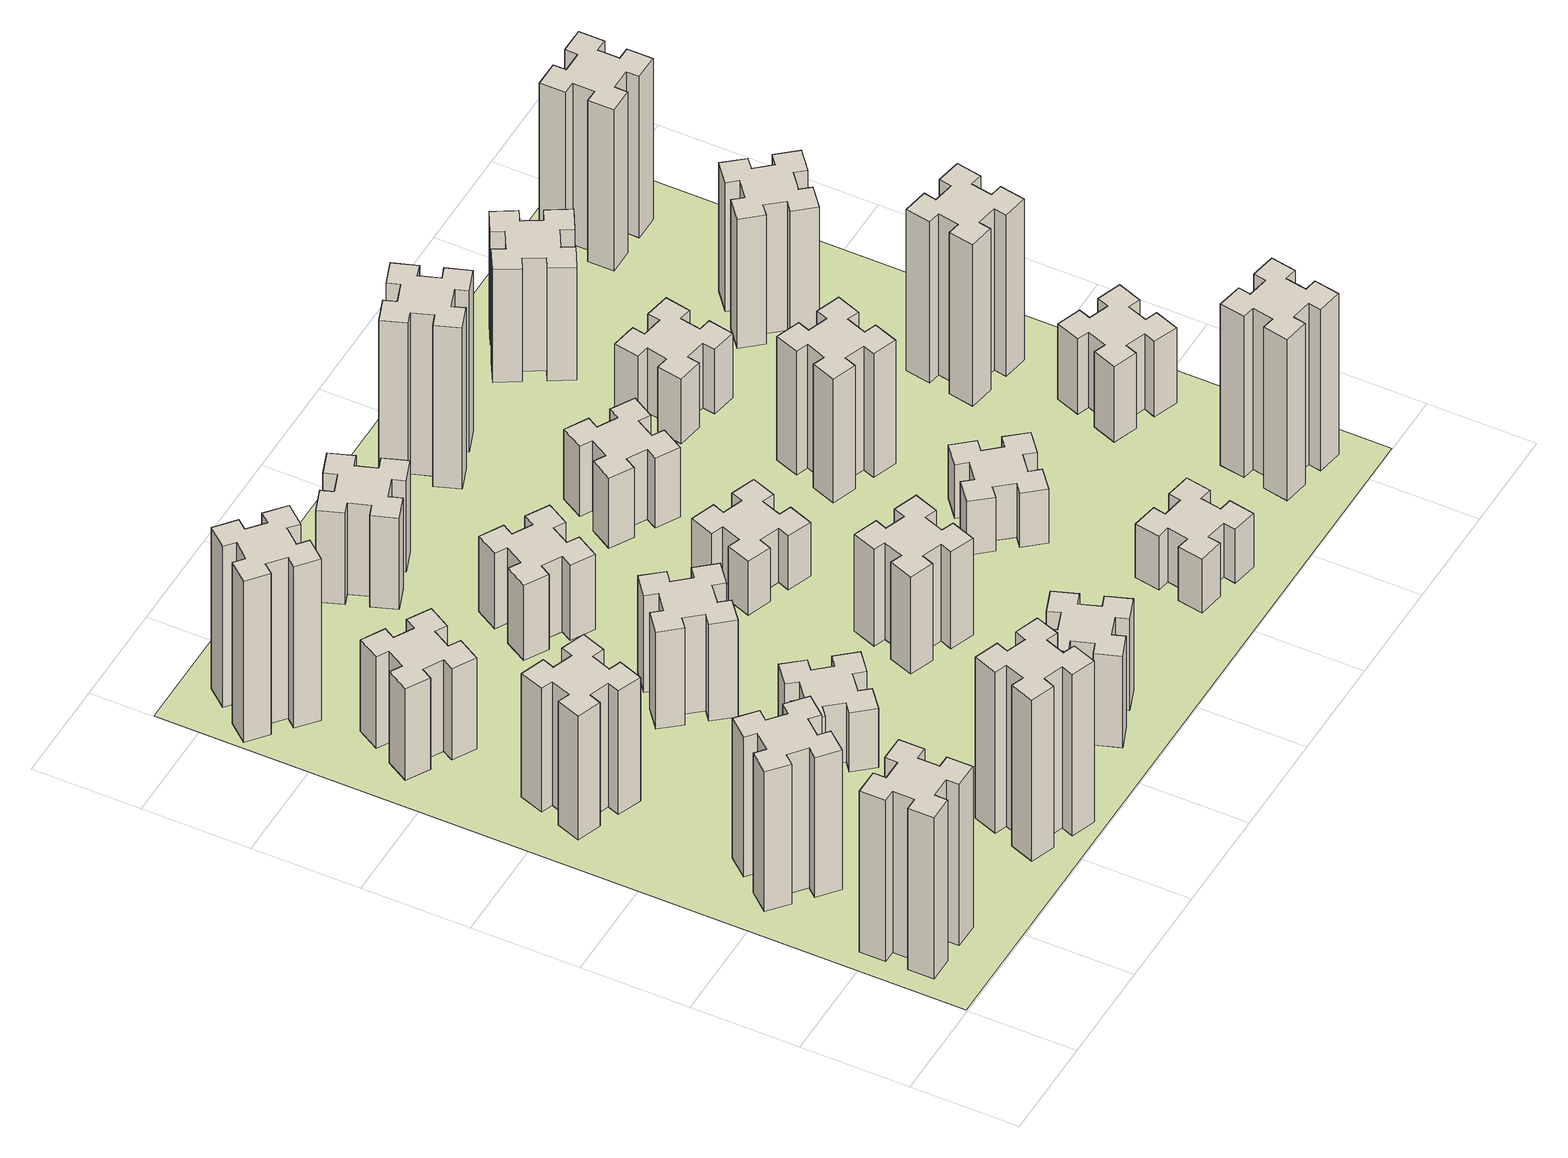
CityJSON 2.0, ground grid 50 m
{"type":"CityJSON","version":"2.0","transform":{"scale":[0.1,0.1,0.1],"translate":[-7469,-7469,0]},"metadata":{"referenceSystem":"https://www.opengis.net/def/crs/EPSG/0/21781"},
"CityObjects":{
"building1":{"type":"Building","attributes":{"class":"1000","function":"1000","usage":"1000","yearOfConstruction":2016,"roofType":"1000","measuredHeight":90,"storeysAboveGround":30,"storeysBelowGround":0},"geometry":[{"type":"Solid","lod":"1","boundaries":[[[[0,1,2,3,4,5,6,7,8,9,10,11,12,13,14,15,16,17,18,19]],[[17,16,20,21]],[[16,15,22,20]],[[15,14,23,22]],[[14,13,24,23]],[[13,12,25,24]],[[12,11,26,25]],[[11,10,27,26]],[[10,9,28,27]],[[9,8,29,28]],[[8,7,30,29]],[[7,6,31,30]],[[6,5,32,31]],[[5,4,33,32]],[[4,3,34,33]],[[3,2,35,34]],[[2,1,36,35]],[[1,0,37,36]],[[0,19,38,37]],[[19,18,39,38]],[[18,17,21,39]],[[24,25,26,27,28,29,30,31,32,33,34,35,36,37,38,39,21,20,22,23]]]]}]},
"building2":{"type":"Building","attributes":{"class":"1000","function":"1000","usage":"1000","yearOfConstruction":2016,"roofType":"1000","measuredHeight":78,"storeysAboveGround":30,"storeysBelowGround":0},"geometry":[{"type":"Solid","lod":"1","boundaries":[[[[40,41,42,43,44,45,46,47,48,49,50,51,52,53,54,55,56,57,58,59]],[[57,56,60,61]],[[56,55,62,60]],[[55,54,63,62]],[[54,53,64,63]],[[53,52,65,64]],[[52,51,66,65]],[[51,50,67,66]],[[50,49,68,67]],[[49,48,69,68]],[[48,47,70,69]],[[47,46,71,70]],[[46,45,72,71]],[[45,44,73,72]],[[44,43,74,73]],[[43,42,75,74]],[[42,41,76,75]],[[41,40,77,76]],[[40,59,78,77]],[[59,58,79,78]],[[58,57,61,79]],[[64,65,66,67,68,69,70,71,72,73,74,75,76,77,78,79,61,60,62,63]]]]}]},
"building3":{"type":"Building","attributes":{"class":"1000","function":"1000","usage":"1000","yearOfConstruction":2016,"roofType":"1000","measuredHeight":69,"storeysAboveGround":30,"storeysBelowGround":0},"geometry":[{"type":"Solid","lod":"1","boundaries":[[[[80,81,82,83,84,85,86,87,88,89,90,91,92,93,94,95,96,97,98,99]],[[97,96,100,101]],[[96,95,102,100]],[[95,94,103,102]],[[94,93,104,103]],[[93,92,105,104]],[[92,91,106,105]],[[91,90,107,106]],[[90,89,108,107]],[[89,88,109,108]],[[88,87,110,109]],[[87,86,111,110]],[[86,85,112,111]],[[85,84,113,112]],[[84,83,114,113]],[[83,82,115,114]],[[82,81,116,115]],[[81,80,117,116]],[[80,99,118,117]],[[99,98,119,118]],[[98,97,101,119]],[[104,105,106,107,108,109,110,111,112,113,114,115,116,117,118,119,101,100,102,103]]]]}]},
"building4":{"type":"Building","attributes":{"class":"1000","function":"1000","usage":"1000","yearOfConstruction":2016,"roofType":"1000","measuredHeight":51,"storeysAboveGround":30,"storeysBelowGround":0},"geometry":[{"type":"Solid","lod":"1","boundaries":[[[[120,121,122,123,124,125,126,127,128,129,130,131,132,133,134,135,136,137,138,139]],[[137,136,140,141]],[[136,135,142,140]],[[135,134,143,142]],[[134,133,144,143]],[[133,132,145,144]],[[132,131,146,145]],[[131,130,147,146]],[[130,129,148,147]],[[129,128,149,148]],[[128,127,150,149]],[[127,126,151,150]],[[126,125,152,151]],[[125,124,153,152]],[[124,123,154,153]],[[123,122,155,154]],[[122,121,156,155]],[[121,120,157,156]],[[120,139,158,157]],[[139,138,159,158]],[[138,137,141,159]],[[144,145,146,147,148,149,150,151,152,153,154,155,156,157,158,159,141,140,142,143]]]]}]},
"building5":{"type":"Building","attributes":{"class":"1000","function":"1000","usage":"1000","yearOfConstruction":2016,"roofType":"1000","measuredHeight":90,"storeysAboveGround":30,"storeysBelowGround":0},"geometry":[{"type":"Solid","lod":"1","boundaries":[[[[160,161,162,163,164,165,166,167,168,169,170,171,172,173,174,175,176,177,178,179]],[[177,176,180,181]],[[176,175,182,180]],[[175,174,183,182]],[[174,173,184,183]],[[173,172,185,184]],[[172,171,186,185]],[[171,170,187,186]],[[170,169,188,187]],[[169,168,189,188]],[[168,167,190,189]],[[167,166,191,190]],[[166,165,192,191]],[[165,164,193,192]],[[164,163,194,193]],[[163,162,195,194]],[[162,161,196,195]],[[161,160,197,196]],[[160,179,198,197]],[[179,178,199,198]],[[178,177,181,199]],[[184,185,186,187,188,189,190,191,192,193,194,195,196,197,198,199,181,180,182,183]]]]}]},
"building6":{"type":"Building","attributes":{"class":"1000","function":"1000","usage":"1000","yearOfConstruction":2016,"roofType":"1000","measuredHeight":90,"storeysAboveGround":30,"storeysBelowGround":0},"geometry":[{"type":"Solid","lod":"1","boundaries":[[[[200,201,202,203,204,205,206,207,208,209,210,211,212,213,214,215,216,217,218,219]],[[217,216,220,221]],[[216,215,222,220]],[[215,214,223,222]],[[214,213,224,223]],[[213,212,225,224]],[[212,211,226,225]],[[211,210,227,226]],[[210,209,228,227]],[[209,208,229,228]],[[208,207,230,229]],[[207,206,231,230]],[[206,205,232,231]],[[205,204,233,232]],[[204,203,234,233]],[[203,202,235,234]],[[202,201,236,235]],[[201,200,237,236]],[[200,219,238,237]],[[219,218,239,238]],[[218,217,221,239]],[[224,225,226,227,228,229,230,231,232,233,234,235,236,237,238,239,221,220,222,223]]]]}]},
"building7":{"type":"Building","attributes":{"class":"1000","function":"1000","usage":"1000","yearOfConstruction":2016,"roofType":"1000","measuredHeight":33,"storeysAboveGround":30,"storeysBelowGround":0},"geometry":[{"type":"Solid","lod":"1","boundaries":[[[[240,241,242,243,244,245,246,247,248,249,250,251,252,253,254,255,256,257,258,259]],[[257,256,260,261]],[[256,255,262,260]],[[255,254,263,262]],[[254,253,264,263]],[[253,252,265,264]],[[252,251,266,265]],[[251,250,267,266]],[[250,249,268,267]],[[249,248,269,268]],[[248,247,270,269]],[[247,246,271,270]],[[246,245,272,271]],[[245,244,273,272]],[[244,243,274,273]],[[243,242,275,274]],[[242,241,276,275]],[[241,240,277,276]],[[240,259,278,277]],[[259,258,279,278]],[[258,257,261,279]],[[264,265,266,267,268,269,270,271,272,273,274,275,276,277,278,279,261,260,262,263]]]]}]},
"building8":{"type":"Building","attributes":{"class":"1000","function":"1000","usage":"1000","yearOfConstruction":2016,"roofType":"1000","measuredHeight":54,"storeysAboveGround":30,"storeysBelowGround":0},"geometry":[{"type":"Solid","lod":"1","boundaries":[[[[280,281,282,283,284,285,286,287,288,289,290,291,292,293,294,295,296,297,298,299]],[[297,296,300,301]],[[296,295,302,300]],[[295,294,303,302]],[[294,293,304,303]],[[293,292,305,304]],[[292,291,306,305]],[[291,290,307,306]],[[290,289,308,307]],[[289,288,309,308]],[[288,287,310,309]],[[287,286,311,310]],[[286,285,312,311]],[[285,284,313,312]],[[284,283,314,313]],[[283,282,315,314]],[[282,281,316,315]],[[281,280,317,316]],[[280,299,318,317]],[[299,298,319,318]],[[298,297,301,319]],[[304,305,306,307,308,309,310,311,312,313,314,315,316,317,318,319,301,300,302,303]]]]}]},
"building9":{"type":"Building","attributes":{"class":"1000","function":"1000","usage":"1000","yearOfConstruction":2016,"roofType":"1000","measuredHeight":51,"storeysAboveGround":30,"storeysBelowGround":0},"geometry":[{"type":"Solid","lod":"1","boundaries":[[[[320,321,322,323,324,325,326,327,328,329,330,331,332,333,334,335,336,337,338,339]],[[337,336,340,341]],[[336,335,342,340]],[[335,334,343,342]],[[334,333,344,343]],[[333,332,345,344]],[[332,331,346,345]],[[331,330,347,346]],[[330,329,348,347]],[[329,328,349,348]],[[328,327,350,349]],[[327,326,351,350]],[[326,325,352,351]],[[325,324,353,352]],[[324,323,354,353]],[[323,322,355,354]],[[322,321,356,355]],[[321,320,357,356]],[[320,339,358,357]],[[339,338,359,358]],[[338,337,341,359]],[[344,345,346,347,348,349,350,351,352,353,354,355,356,357,358,359,341,340,342,343]]]]}]},
"building10":{"type":"Building","attributes":{"class":"1000","function":"1000","usage":"1000","yearOfConstruction":2016,"roofType":"1000","measuredHeight":42,"storeysAboveGround":30,"storeysBelowGround":0},"geometry":[{"type":"Solid","lod":"1","boundaries":[[[[360,361,362,363,364,365,366,367,368,369,370,371,372,373,374,375,376,377,378,379]],[[377,376,380,381]],[[376,375,382,380]],[[375,374,383,382]],[[374,373,384,383]],[[373,372,385,384]],[[372,371,386,385]],[[371,370,387,386]],[[370,369,388,387]],[[369,368,389,388]],[[368,367,390,389]],[[367,366,391,390]],[[366,365,392,391]],[[365,364,393,392]],[[364,363,394,393]],[[363,362,395,394]],[[362,361,396,395]],[[361,360,397,396]],[[360,379,398,397]],[[379,378,399,398]],[[378,377,381,399]],[[384,385,386,387,388,389,390,391,392,393,394,395,396,397,398,399,381,380,382,383]]]]}]},
"building11":{"type":"Building","attributes":{"class":"1000","function":"1000","usage":"1000","yearOfConstruction":2016,"roofType":"1000","measuredHeight":51,"storeysAboveGround":30,"storeysBelowGround":0},"geometry":[{"type":"Solid","lod":"1","boundaries":[[[[400,401,402,403,404,405,406,407,408,409,410,411,412,413,414,415,416,417,418,419]],[[417,416,420,421]],[[416,415,422,420]],[[415,414,423,422]],[[414,413,424,423]],[[413,412,425,424]],[[412,411,426,425]],[[411,410,427,426]],[[410,409,428,427]],[[409,408,429,428]],[[408,407,430,429]],[[407,406,431,430]],[[406,405,432,431]],[[405,404,433,432]],[[404,403,434,433]],[[403,402,435,434]],[[402,401,436,435]],[[401,400,437,436]],[[400,419,438,437]],[[419,418,439,438]],[[418,417,421,439]],[[424,425,426,427,428,429,430,431,432,433,434,435,436,437,438,439,421,420,422,423]]]]}]},
"building12":{"type":"Building","attributes":{"class":"1000","function":"1000","usage":"1000","yearOfConstruction":2016,"roofType":"1000","measuredHeight":54,"storeysAboveGround":30,"storeysBelowGround":0},"geometry":[{"type":"Solid","lod":"1","boundaries":[[[[440,441,442,443,444,445,446,447,448,449,450,451,452,453,454,455,456,457,458,459]],[[457,456,460,461]],[[456,455,462,460]],[[455,454,463,462]],[[454,453,464,463]],[[453,452,465,464]],[[452,451,466,465]],[[451,450,467,466]],[[450,449,468,467]],[[449,448,469,468]],[[448,447,470,469]],[[447,446,471,470]],[[446,445,472,471]],[[445,444,473,472]],[[444,443,474,473]],[[443,442,475,474]],[[442,441,476,475]],[[441,440,477,476]],[[440,459,478,477]],[[459,458,479,478]],[[458,457,461,479]],[[464,465,466,467,468,469,470,471,472,473,474,475,476,477,478,479,461,460,462,463]]]]}]},
"building13":{"type":"Building","attributes":{"class":"1000","function":"1000","usage":"1000","yearOfConstruction":2016,"roofType":"1000","measuredHeight":30,"storeysAboveGround":30,"storeysBelowGround":0},"geometry":[{"type":"Solid","lod":"1","boundaries":[[[[480,481,482,483,484,485,486,487,488,489,490,491,492,493,494,495,496,497,498,499]],[[497,496,500,501]],[[496,495,502,500]],[[495,494,503,502]],[[494,493,504,503]],[[493,492,505,504]],[[492,491,506,505]],[[491,490,507,506]],[[490,489,508,507]],[[489,488,509,508]],[[488,487,510,509]],[[487,486,511,510]],[[486,485,512,511]],[[485,484,513,512]],[[484,483,514,513]],[[483,482,515,514]],[[482,481,516,515]],[[481,480,517,516]],[[480,499,518,517]],[[499,498,519,518]],[[498,497,501,519]],[[504,505,506,507,508,509,510,511,512,513,514,515,516,517,518,519,501,500,502,503]]]]}]},
"building14":{"type":"Building","attributes":{"class":"1000","function":"1000","usage":"1000","yearOfConstruction":2016,"roofType":"1000","measuredHeight":39,"storeysAboveGround":30,"storeysBelowGround":0},"geometry":[{"type":"Solid","lod":"1","boundaries":[[[[520,521,522,523,524,525,526,527,528,529,530,531,532,533,534,535,536,537,538,539]],[[537,536,540,541]],[[536,535,542,540]],[[535,534,543,542]],[[534,533,544,543]],[[533,532,545,544]],[[532,531,546,545]],[[531,530,547,546]],[[530,529,548,547]],[[529,528,549,548]],[[528,527,550,549]],[[527,526,551,550]],[[526,525,552,551]],[[525,524,553,552]],[[524,523,554,553]],[[523,522,555,554]],[[522,521,556,555]],[[521,520,557,556]],[[520,539,558,557]],[[539,538,559,558]],[[538,537,541,559]],[[544,545,546,547,548,549,550,551,552,553,554,555,556,557,558,559,541,540,542,543]]]]}]},
"building15":{"type":"Building","attributes":{"class":"1000","function":"1000","usage":"1000","yearOfConstruction":2016,"roofType":"1000","measuredHeight":30,"storeysAboveGround":30,"storeysBelowGround":0},"geometry":[{"type":"Solid","lod":"1","boundaries":[[[[560,561,562,563,564,565,566,567,568,569,570,571,572,573,574,575,576,577,578,579]],[[577,576,580,581]],[[576,575,582,580]],[[575,574,583,582]],[[574,573,584,583]],[[573,572,585,584]],[[572,571,586,585]],[[571,570,587,586]],[[570,569,588,587]],[[569,568,589,588]],[[568,567,590,589]],[[567,566,591,590]],[[566,565,592,591]],[[565,564,593,592]],[[564,563,594,593]],[[563,562,595,594]],[[562,561,596,595]],[[561,560,597,596]],[[560,579,598,597]],[[579,578,599,598]],[[578,577,581,599]],[[584,585,586,587,588,589,590,591,592,593,594,595,596,597,598,599,581,580,582,583]]]]}]},
"building16":{"type":"Building","attributes":{"class":"1000","function":"1000","usage":"1000","yearOfConstruction":2016,"roofType":"1000","measuredHeight":90,"storeysAboveGround":30,"storeysBelowGround":0},"geometry":[{"type":"Solid","lod":"1","boundaries":[[[[600,601,602,603,604,605,606,607,608,609,610,611,612,613,614,615,616,617,618,619]],[[617,616,620,621]],[[616,615,622,620]],[[615,614,623,622]],[[614,613,624,623]],[[613,612,625,624]],[[612,611,626,625]],[[611,610,627,626]],[[610,609,628,627]],[[609,608,629,628]],[[608,607,630,629]],[[607,606,631,630]],[[606,605,632,631]],[[605,604,633,632]],[[604,603,634,633]],[[603,602,635,634]],[[602,601,636,635]],[[601,600,637,636]],[[600,619,638,637]],[[619,618,639,638]],[[618,617,621,639]],[[624,625,626,627,628,629,630,631,632,633,634,635,636,637,638,639,621,620,622,623]]]]}]},
"building17":{"type":"Building","attributes":{"class":"1000","function":"1000","usage":"1000","yearOfConstruction":2016,"roofType":"1000","measuredHeight":30,"storeysAboveGround":30,"storeysBelowGround":0},"geometry":[{"type":"Solid","lod":"1","boundaries":[[[[640,641,642,643,644,645,646,647,648,649,650,651,652,653,654,655,656,657,658,659]],[[657,656,660,661]],[[656,655,662,660]],[[655,654,663,662]],[[654,653,664,663]],[[653,652,665,664]],[[652,651,666,665]],[[651,650,667,666]],[[650,649,668,667]],[[649,648,669,668]],[[648,647,670,669]],[[647,646,671,670]],[[646,645,672,671]],[[645,644,673,672]],[[644,643,674,673]],[[643,642,675,674]],[[642,641,676,675]],[[641,640,677,676]],[[640,659,678,677]],[[659,658,679,678]],[[658,657,661,679]],[[664,665,666,667,668,669,670,671,672,673,674,675,676,677,678,679,661,660,662,663]]]]}]},
"building18":{"type":"Building","attributes":{"class":"1000","function":"1000","usage":"1000","yearOfConstruction":2016,"roofType":"1000","measuredHeight":69,"storeysAboveGround":30,"storeysBelowGround":0},"geometry":[{"type":"Solid","lod":"1","boundaries":[[[[680,681,682,683,684,685,686,687,688,689,690,691,692,693,694,695,696,697,698,699]],[[697,696,700,701]],[[696,695,702,700]],[[695,694,703,702]],[[694,693,704,703]],[[693,692,705,704]],[[692,691,706,705]],[[691,690,707,706]],[[690,689,708,707]],[[689,688,709,708]],[[688,687,710,709]],[[687,686,711,710]],[[686,685,712,711]],[[685,684,713,712]],[[684,683,714,713]],[[683,682,715,714]],[[682,681,716,715]],[[681,680,717,716]],[[680,699,718,717]],[[699,698,719,718]],[[698,697,701,719]],[[704,705,706,707,708,709,710,711,712,713,714,715,716,717,718,719,701,700,702,703]]]]}]},
"building19":{"type":"Building","attributes":{"class":"1000","function":"1000","usage":"1000","yearOfConstruction":2016,"roofType":"1000","measuredHeight":36,"storeysAboveGround":30,"storeysBelowGround":0},"geometry":[{"type":"Solid","lod":"1","boundaries":[[[[720,721,722,723,724,725,726,727,728,729,730,731,732,733,734,735,736,737,738,739]],[[737,736,740,741]],[[736,735,742,740]],[[735,734,743,742]],[[734,733,744,743]],[[733,732,745,744]],[[732,731,746,745]],[[731,730,747,746]],[[730,729,748,747]],[[729,728,749,748]],[[728,727,750,749]],[[727,726,751,750]],[[726,725,752,751]],[[725,724,753,752]],[[724,723,754,753]],[[723,722,755,754]],[[722,721,756,755]],[[721,720,757,756]],[[720,739,758,757]],[[739,738,759,758]],[[738,737,741,759]],[[744,745,746,747,748,749,750,751,752,753,754,755,756,757,758,759,741,740,742,743]]]]}]},
"building20":{"type":"Building","attributes":{"class":"1000","function":"1000","usage":"1000","yearOfConstruction":2016,"roofType":"1000","measuredHeight":90,"storeysAboveGround":30,"storeysBelowGround":0},"geometry":[{"type":"Solid","lod":"1","boundaries":[[[[760,761,762,763,764,765,766,767,768,769,770,771,772,773,774,775,776,777,778,779]],[[777,776,780,781]],[[776,775,782,780]],[[775,774,783,782]],[[774,773,784,783]],[[773,772,785,784]],[[772,771,786,785]],[[771,770,787,786]],[[770,769,788,787]],[[769,768,789,788]],[[768,767,790,789]],[[767,766,791,790]],[[766,765,792,791]],[[765,764,793,792]],[[764,763,794,793]],[[763,762,795,794]],[[762,761,796,795]],[[761,760,797,796]],[[760,779,798,797]],[[779,778,799,798]],[[778,777,781,799]],[[784,785,786,787,788,789,790,791,792,793,794,795,796,797,798,799,781,780,782,783]]]]}]},
"building21":{"type":"Building","attributes":{"class":"1000","function":"1000","usage":"1000","yearOfConstruction":2016,"roofType":"1000","measuredHeight":63,"storeysAboveGround":30,"storeysBelowGround":0},"geometry":[{"type":"Solid","lod":"1","boundaries":[[[[800,801,802,803,804,805,806,807,808,809,810,811,812,813,814,815,816,817,818,819]],[[817,816,820,821]],[[816,815,822,820]],[[815,814,823,822]],[[814,813,824,823]],[[813,812,825,824]],[[812,811,826,825]],[[811,810,827,826]],[[810,809,828,827]],[[809,808,829,828]],[[808,807,830,829]],[[807,806,831,830]],[[806,805,832,831]],[[805,804,833,832]],[[804,803,834,833]],[[803,802,835,834]],[[802,801,836,835]],[[801,800,837,836]],[[800,819,838,837]],[[819,818,839,838]],[[818,817,821,839]],[[824,825,826,827,828,829,830,831,832,833,834,835,836,837,838,839,821,820,822,823]]]]}]},
"building22":{"type":"Building","attributes":{"class":"1000","function":"1000","usage":"1000","yearOfConstruction":2016,"roofType":"1000","measuredHeight":42,"storeysAboveGround":30,"storeysBelowGround":0},"geometry":[{"type":"Solid","lod":"1","boundaries":[[[[840,841,842,843,844,845,846,847,848,849,850,851,852,853,854,855,856,857,858,859]],[[857,856,860,861]],[[856,855,862,860]],[[855,854,863,862]],[[854,853,864,863]],[[853,852,865,864]],[[852,851,866,865]],[[851,850,867,866]],[[850,849,868,867]],[[849,848,869,868]],[[848,847,870,869]],[[847,846,871,870]],[[846,845,872,871]],[[845,844,873,872]],[[844,843,874,873]],[[843,842,875,874]],[[842,841,876,875]],[[841,840,877,876]],[[840,859,878,877]],[[859,858,879,878]],[[858,857,861,879]],[[864,865,866,867,868,869,870,871,872,873,874,875,876,877,878,879,861,860,862,863]]]]}]},
"building23":{"type":"Building","attributes":{"class":"1000","function":"1000","usage":"1000","yearOfConstruction":2016,"roofType":"1000","measuredHeight":90,"storeysAboveGround":30,"storeysBelowGround":0},"geometry":[{"type":"Solid","lod":"1","boundaries":[[[[880,881,882,883,884,885,886,887,888,889,890,891,892,893,894,895,896,897,898,899]],[[897,896,900,901]],[[896,895,902,900]],[[895,894,903,902]],[[894,893,904,903]],[[893,892,905,904]],[[892,891,906,905]],[[891,890,907,906]],[[890,889,908,907]],[[889,888,909,908]],[[888,887,910,909]],[[887,886,911,910]],[[886,885,912,911]],[[885,884,913,912]],[[884,883,914,913]],[[883,882,915,914]],[[882,881,916,915]],[[881,880,917,916]],[[880,899,918,917]],[[899,898,919,918]],[[898,897,901,919]],[[904,905,906,907,908,909,910,911,912,913,914,915,916,917,918,919,901,900,902,903]]]]}]},
"building24":{"type":"Building","attributes":{"class":"1000","function":"1000","usage":"1000","yearOfConstruction":2016,"roofType":"1000","measuredHeight":72,"storeysAboveGround":30,"storeysBelowGround":0},"geometry":[{"type":"Solid","lod":"1","boundaries":[[[[920,921,922,923,924,925,926,927,928,929,930,931,932,933,934,935,936,937,938,939]],[[937,936,940,941]],[[936,935,942,940]],[[935,934,943,942]],[[934,933,944,943]],[[933,932,945,944]],[[932,931,946,945]],[[931,930,947,946]],[[930,929,948,947]],[[929,928,949,948]],[[928,927,950,949]],[[927,926,951,950]],[[926,925,952,951]],[[925,924,953,952]],[[924,923,954,953]],[[923,922,955,954]],[[922,921,956,955]],[[921,920,957,956]],[[920,939,958,957]],[[939,938,959,958]],[[938,937,941,959]],[[944,945,946,947,948,949,950,951,952,953,954,955,956,957,958,959,941,940,942,943]]]]}]},
"building25":{"type":"Building","attributes":{"class":"1000","function":"1000","usage":"1000","yearOfConstruction":2016,"roofType":"1000","measuredHeight":90,"storeysAboveGround":30,"storeysBelowGround":0},"geometry":[{"type":"Solid","lod":"1","boundaries":[[[[960,961,962,963,964,965,966,967,968,969,970,971,972,973,974,975,976,977,978,979]],[[977,976,980,981]],[[976,975,982,980]],[[975,974,983,982]],[[974,973,984,983]],[[973,972,985,984]],[[972,971,986,985]],[[971,970,987,986]],[[970,969,988,987]],[[969,968,989,988]],[[968,967,990,989]],[[967,966,991,990]],[[966,965,992,991]],[[965,964,993,992]],[[964,963,994,993]],[[963,962,995,994]],[[962,961,996,995]],[[961,960,997,996]],[[960,979,998,997]],[[979,978,999,998]],[[978,977,981,999]],[[984,985,986,987,988,989,990,991,992,993,994,995,996,997,998,999,981,980,982,983]]]]}]},
"landuse1":{"type":"LandUse","attributes":{"name":"plot1","function":"1010"},"geometry":[{"type":"MultiSurface","lod":"1","boundaries":[[[1000,1001,1002,1003]]]}]}
},
"vertices":[
[165,425,0],[165,325,0],[105,325,0],[105,205,0],[225,205,0],[225,265,0],[325,265,0],[325,205,0],[445,205,0],[445,325,0],[385,325,0],[385,425,0],[445,425,0],[445,545,0],[325,545,0],[325,485,0],[225,485,0],[225,545,0],[105,545,0],[105,425,0],[225,485,900],[225,545,900],[325,485,900],[325,545,900],[445,545,900],[445,425,900],[385,425,900],[385,325,900],[445,325,900],[445,205,900],[325,205,900],[325,265,900],[225,265,900],[225,205,900],[105,205,900],[105,325,900],[165,325,900],[165,425,900],[105,425,900],[105,545,900],
[484,1067,0],[408,1132,0],[446,1178,0],[354,1255,0],[277,1163,0],[323,1124,0],[259,1048,0],[213,1086,0],[136,994,0],[228,917,0],[266,963,0],[343,899,0],[304,853,0],[396,776,0],[473,868,0],[427,906,0],[492,983,0],[538,944,0],[615,1036,0],[523,1113,0],[492,983,780],[538,944,780],[427,906,780],[473,868,780],[396,776,780],[304,853,780],[343,899,780],[266,963,780],[228,917,780],[136,994,780],[213,1086,780],[259,1048,780],[323,1124,780],[277,1163,780],[354,1255,780],[446,1178,780],[408,1132,780],[484,1067,780],[523,1113,780],[615,1036,780],
[291,1869,0],[385,1835,0],[364,1779,0],[477,1737,0],[518,1850,0],[462,1871,0],[496,1965,0],[552,1944,0],[593,2057,0],[480,2098,0],[460,2042,0],[366,2076,0],[387,2132,0],[274,2173,0],[233,2060,0],[289,2040,0],[255,1946,0],[199,1967,0],[157,1854,0],[270,1813,0],[255,1946,690],[199,1967,690],[289,2040,690],[233,2060,690],[274,2173,690],[387,2132,690],[366,2076,690],[460,2042,690],[480,2098,690],[593,2057,690],[552,1944,690],[496,1965,690],[462,1871,690],[518,1850,690],[477,1737,690],[364,1779,690],[385,1835,690],[291,1869,690],[270,1813,690],[157,1854,690],
[446,2597,0],[496,2684,0],[548,2654,0],[608,2758,0],[504,2818,0],[474,2766,0],[387,2816,0],[417,2868,0],[313,2928,0],[253,2824,0],[305,2794,0],[255,2707,0],[203,2737,0],[143,2633,0],[247,2573,0],[277,2625,0],[364,2575,0],[334,2523,0],[438,2463,0],[498,2567,0],[364,2575,510],[334,2523,510],[277,2625,510],[247,2573,510],[143,2633,510],[203,2737,510],[255,2707,510],[305,2794,510],[253,2824,510],[313,2928,510],[417,2868,510],[387,2816,510],[474,2766,510],[504,2818,510],[608,2758,510],[548,2654,510],[496,2684,510],[446,2597,510],[498,2567,510],[438,2463,510],
[1029,360,0],[995,266,0],[939,287,0],[897,174,0],[1010,133,0],[1031,189,0],[1125,155,0],[1104,99,0],[1217,57,0],[1258,170,0],[1202,191,0],[1236,285,0],[1292,264,0],[1333,377,0],[1220,418,0],[1200,362,0],[1106,396,0],[1127,452,0],[1014,493,0],[973,380,0],[1106,396,900],[1127,452,900],[1200,362,900],[1220,418,900],[1333,377,900],[1292,264,900],[1236,285,900],[1202,191,900],[1258,170,900],[1217,57,900],[1104,99,900],[1125,155,900],[1031,189,900],[1010,133,900],[897,174,900],[939,287,900],[995,266,900],[1029,360,900],[973,380,900],[1014,493,900],
[384,3387,0],[308,3452,0],[346,3498,0],[254,3575,0],[177,3483,0],[223,3444,0],[159,3368,0],[113,3406,0],[36,3314,0],[128,3237,0],[166,3283,0],[243,3219,0],[204,3173,0],[296,3096,0],[373,3188,0],[327,3226,0],[392,3303,0],[438,3264,0],[515,3356,0],[423,3433,0],[392,3303,900],[438,3264,900],[327,3226,900],[373,3188,900],[296,3096,900],[204,3173,900],[243,3219,900],[166,3283,900],[128,3237,900],[36,3314,900],[113,3406,900],[159,3368,900],[223,3444,900],[177,3483,900],[254,3575,900],[346,3498,900],[308,3452,900],[384,3387,900],[423,3433,900],[515,3356,900],
[1083,1332,0],[1006,1267,0],[968,1313,0],[876,1236,0],[953,1144,0],[999,1183,0],[1063,1106,0],[1017,1068,0],[1094,976,0],[1186,1053,0],[1148,1099,0],[1224,1163,0],[1263,1117,0],[1355,1194,0],[1278,1286,0],[1232,1248,0],[1167,1324,0],[1213,1363,0],[1136,1455,0],[1044,1378,0],[1167,1324,330],[1213,1363,330],[1232,1248,330],[1278,1286,330],[1355,1194,330],[1263,1117,330],[1224,1163,330],[1148,1099,330],[1186,1053,330],[1094,976,330],[1017,1068,330],[1063,1106,330],[999,1183,330],[953,1144,330],[876,1236,330],[968,1313,330],[1006,1267,330],[1083,1332,330],[1044,1378,330],[1136,1455,330],
[1083,1972,0],[1006,1907,0],[968,1953,0],[876,1876,0],[953,1784,0],[999,1823,0],[1063,1746,0],[1017,1708,0],[1094,1616,0],[1186,1693,0],[1148,1739,0],[1224,1803,0],[1263,1757,0],[1355,1834,0],[1278,1926,0],[1232,1888,0],[1167,1964,0],[1213,2003,0],[1136,2095,0],[1044,2018,0],[1167,1964,540],[1213,2003,540],[1232,1888,540],[1278,1926,540],[1355,1834,540],[1263,1757,540],[1224,1803,540],[1148,1739,540],[1186,1693,540],[1094,1616,540],[1017,1708,540],[1063,1746,540],[999,1823,540],[953,1784,540],[876,1876,540],[968,1953,540],[1006,1907,540],[1083,1972,540],[1044,2018,540],[1136,2095,540],
[1765,496,0],[1671,462,0],[1650,518,0],[1537,477,0],[1579,364,0],[1635,385,0],[1669,291,0],[1613,270,0],[1654,157,0],[1767,199,0],[1746,255,0],[1840,289,0],[1860,233,0],[1973,274,0],[1932,387,0],[1876,366,0],[1842,460,0],[1898,480,0],[1857,593,0],[1744,552,0],[1842,460,510],[1898,480,510],[1876,366,510],[1932,387,510],[1973,274,510],[1860,233,510],[1840,289,510],[1746,255,510],[1767,199,510],[1654,157,510],[1613,270,510],[1669,291,510],[1635,385,510],[1579,364,510],[1537,477,510],[1650,518,510],[1671,462,510],[1765,496,510],[1744,552,510],[1857,593,510],
[1314,2666,0],[1227,2716,0],[1257,2768,0],[1153,2828,0],[1093,2724,0],[1145,2694,0],[1095,2607,0],[1043,2637,0],[983,2533,0],[1087,2473,0],[1117,2525,0],[1204,2475,0],[1174,2423,0],[1278,2363,0],[1338,2467,0],[1286,2497,0],[1336,2584,0],[1388,2554,0],[1448,2658,0],[1344,2718,0],[1336,2584,420],[1388,2554,420],[1286,2497,420],[1338,2467,420],[1278,2363,420],[1174,2423,420],[1204,2475,420],[1117,2525,420],[1087,2473,420],[983,2533,420],[1043,2637,420],[1095,2607,420],[1145,2694,420],[1093,2724,420],[1153,2828,420],[1257,2768,420],[1227,2716,420],[1314,2666,420],[1344,2718,420],[1448,2658,420],
[1125,3456,0],[1031,3422,0],[1010,3478,0],[897,3437,0],[939,3324,0],[995,3345,0],[1029,3251,0],[973,3230,0],[1014,3117,0],[1127,3159,0],[1106,3215,0],[1200,3249,0],[1220,3193,0],[1333,3234,0],[1292,3347,0],[1236,3326,0],[1202,3420,0],[1258,3440,0],[1217,3553,0],[1104,3512,0],[1202,3420,510],[1258,3440,510],[1236,3326,510],[1292,3347,510],[1333,3234,510],[1220,3193,510],[1200,3249,510],[1106,3215,510],[1127,3159,510],[1014,3117,510],[973,3230,510],[1029,3251,510],[995,3345,510],[939,3324,510],[897,3437,510],[1010,3478,510],[1031,3422,510],[1125,3456,510],[1104,3512,510],[1217,3553,510],
[1769,1300,0],[1735,1206,0],[1679,1227,0],[1637,1114,0],[1750,1073,0],[1771,1129,0],[1865,1095,0],[1844,1039,0],[1957,997,0],[1998,1110,0],[1942,1131,0],[1976,1225,0],[2032,1204,0],[2073,1317,0],[1960,1358,0],[1940,1302,0],[1846,1336,0],[1867,1392,0],[1754,1433,0],[1713,1320,0],[1846,1336,540],[1867,1392,540],[1940,1302,540],[1960,1358,540],[2073,1317,540],[2032,1204,540],[1976,1225,540],[1942,1131,540],[1998,1110,540],[1957,997,540],[1844,1039,540],[1865,1095,540],[1771,1129,540],[1750,1073,540],[1637,1114,540],[1679,1227,540],[1735,1206,540],[1769,1300,540],[1713,1320,540],[1754,1433,540],
[1940,2042,0],[1846,2076,0],[1867,2132,0],[1754,2173,0],[1713,2060,0],[1769,2040,0],[1735,1946,0],[1679,1967,0],[1637,1854,0],[1750,1813,0],[1771,1869,0],[1865,1835,0],[1844,1779,0],[1957,1737,0],[1998,1850,0],[1942,1871,0],[1976,1965,0],[2032,1944,0],[2073,2057,0],[1960,2098,0],[1976,1965,300],[2032,1944,300],[1942,1871,300],[1998,1850,300],[1957,1737,300],[1844,1779,300],[1865,1835,300],[1771,1869,300],[1750,1813,300],[1637,1854,300],[1679,1967,300],[1735,1946,300],[1769,2040,300],[1713,2060,300],[1754,2173,300],[1867,2132,300],[1846,2076,300],[1940,2042,300],[1960,2098,300],[2073,2057,300],
[2026,2497,0],[2076,2584,0],[2128,2554,0],[2188,2658,0],[2084,2718,0],[2054,2666,0],[1967,2716,0],[1997,2768,0],[1893,2828,0],[1833,2724,0],[1885,2694,0],[1835,2607,0],[1783,2637,0],[1723,2533,0],[1827,2473,0],[1857,2525,0],[1944,2475,0],[1914,2423,0],[2018,2363,0],[2078,2467,0],[1944,2475,390],[1914,2423,390],[1857,2525,390],[1827,2473,390],[1723,2533,390],[1783,2637,390],[1835,2607,390],[1885,2694,390],[1833,2724,390],[1893,2828,390],[1997,2768,390],[1967,2716,390],[2054,2666,390],[2084,2718,390],[2188,2658,390],[2128,2554,390],[2076,2584,390],[2026,2497,390],[2078,2467,390],[2018,2363,390],
[2596,444,0],[2578,345,0],[2519,356,0],[2498,237,0],[2617,217,0],[2627,276,0],[2725,258,0],[2715,199,0],[2833,178,0],[2854,297,0],[2795,307,0],[2812,405,0],[2871,395,0],[2892,513,0],[2774,534,0],[2764,475,0],[2665,492,0],[2676,551,0],[2557,572,0],[2537,454,0],[2665,492,300],[2676,551,300],[2764,475,300],[2774,534,300],[2892,513,300],[2871,395,300],[2812,405,300],[2795,307,300],[2854,297,300],[2833,178,300],[2715,199,300],[2725,258,300],[2627,276,300],[2617,217,300],[2498,237,300],[2519,356,300],[2578,345,300],[2596,444,300],[2537,454,300],[2557,572,300],
[1735,3445,0],[1769,3351,0],[1713,3330,0],[1754,3217,0],[1867,3259,0],[1846,3315,0],[1940,3349,0],[1960,3293,0],[2073,3334,0],[2032,3447,0],[1976,3426,0],[1942,3520,0],[1998,3540,0],[1957,3653,0],[1844,3612,0],[1865,3556,0],[1771,3522,0],[1750,3578,0],[1637,3537,0],[1679,3424,0],[1771,3522,900],[1750,3578,900],[1865,3556,900],[1844,3612,900],[1957,3653,900],[1998,3540,900],[1942,3520,900],[1976,3426,900],[2032,3447,900],[2073,3334,900],[1960,3293,900],[1940,3349,900],[1846,3315,900],[1867,3259,900],[1754,3217,900],[1713,3330,900],[1769,3351,900],[1735,3445,900],[1679,3424,900],[1637,3537,900],
[2628,1099,0],[2704,1163,0],[2743,1117,0],[2835,1194,0],[2758,1286,0],[2712,1248,0],[2647,1324,0],[2693,1363,0],[2616,1455,0],[2524,1378,0],[2563,1332,0],[2486,1267,0],[2448,1313,0],[2356,1236,0],[2433,1144,0],[2479,1183,0],[2543,1106,0],[2497,1068,0],[2574,976,0],[2666,1053,0],[2543,1106,300],[2497,1068,300],[2479,1183,300],[2433,1144,300],[2356,1236,300],[2448,1313,300],[2486,1267,300],[2563,1332,300],[2524,1378,300],[2616,1455,300],[2693,1363,300],[2647,1324,300],[2712,1248,300],[2758,1286,300],[2835,1194,300],[2743,1117,300],[2704,1163,300],[2628,1099,300],[2666,1053,300],[2574,976,300],
[2682,1871,0],[2716,1965,0],[2772,1944,0],[2813,2057,0],[2700,2098,0],[2680,2042,0],[2586,2076,0],[2607,2132,0],[2494,2173,0],[2453,2060,0],[2509,2040,0],[2475,1946,0],[2419,1967,0],[2377,1854,0],[2490,1813,0],[2511,1869,0],[2605,1835,0],[2584,1779,0],[2697,1737,0],[2738,1850,0],[2605,1835,690],[2584,1779,690],[2511,1869,690],[2490,1813,690],[2377,1854,690],[2419,1967,690],[2475,1946,690],[2509,2040,690],[2453,2060,690],[2494,2173,690],[2607,2132,690],[2586,2076,690],[2680,2042,690],[2700,2098,690],[2813,2057,690],[2772,1944,690],[2716,1965,690],[2682,1871,690],[2738,1850,690],[2697,1737,690],
[2664,2795,0],[2565,2812,0],[2576,2871,0],[2457,2892,0],[2437,2774,0],[2496,2764,0],[2478,2665,0],[2419,2676,0],[2398,2557,0],[2517,2537,0],[2527,2596,0],[2625,2578,0],[2615,2519,0],[2733,2498,0],[2754,2617,0],[2695,2627,0],[2712,2725,0],[2771,2715,0],[2792,2833,0],[2674,2854,0],[2712,2725,360],[2771,2715,360],[2695,2627,360],[2754,2617,360],[2733,2498,360],[2615,2519,360],[2625,2578,360],[2527,2596,360],[2517,2537,360],[2398,2557,360],[2419,2676,360],[2478,2665,360],[2496,2764,360],[2437,2774,360],[2457,2892,360],[2576,2871,360],[2565,2812,360],[2664,2795,360],[2674,2854,360],[2792,2833,360],
[3504,475,0],[3405,492,0],[3416,551,0],[3297,572,0],[3277,454,0],[3336,444,0],[3318,345,0],[3259,356,0],[3238,237,0],[3357,217,0],[3367,276,0],[3465,258,0],[3455,199,0],[3573,178,0],[3594,297,0],[3535,307,0],[3552,405,0],[3611,395,0],[3632,513,0],[3514,534,0],[3552,405,900],[3611,395,900],[3535,307,900],[3594,297,900],[3573,178,900],[3455,199,900],[3465,258,900],[3367,276,900],[3357,217,900],[3238,237,900],[3259,356,900],[3318,345,900],[3336,444,900],[3277,454,900],[3297,572,900],[3416,551,900],[3405,492,900],[3504,475,900],[3514,534,900],[3632,513,900],
[2716,3347,0],[2666,3434,0],[2718,3464,0],[2658,3568,0],[2554,3508,0],[2584,3456,0],[2497,3406,0],[2467,3458,0],[2363,3398,0],[2423,3294,0],[2475,3324,0],[2525,3237,0],[2473,3207,0],[2533,3103,0],[2637,3163,0],[2607,3215,0],[2694,3265,0],[2724,3213,0],[2828,3273,0],[2768,3377,0],[2694,3265,630],[2724,3213,630],[2607,3215,630],[2637,3163,630],[2533,3103,630],[2473,3207,630],[2525,3237,630],[2475,3324,630],[2423,3294,630],[2363,3398,630],[2467,3458,630],[2497,3406,630],[2584,3456,630],[2554,3508,630],[2658,3568,630],[2718,3464,630],[2666,3434,630],[2716,3347,630],[2768,3377,630],[2828,3273,630],
[3351,1029,0],[3445,995,0],[3424,939,0],[3537,897,0],[3578,1010,0],[3522,1031,0],[3556,1125,0],[3612,1104,0],[3653,1217,0],[3540,1258,0],[3520,1202,0],[3426,1236,0],[3447,1292,0],[3334,1333,0],[3293,1220,0],[3349,1200,0],[3315,1106,0],[3259,1127,0],[3217,1014,0],[3330,973,0],[3315,1106,420],[3259,1127,420],[3349,1200,420],[3293,1220,420],[3334,1333,420],[3447,1292,420],[3426,1236,420],[3520,1202,420],[3540,1258,420],[3653,1217,420],[3612,1104,420],[3556,1125,420],[3522,1031,420],[3578,1010,420],[3537,897,420],[3424,939,420],[3445,995,420],[3351,1029,420],[3330,973,420],[3217,1014,420],
[3267,1656,0],[3365,1638,0],[3355,1579,0],[3473,1558,0],[3494,1677,0],[3435,1687,0],[3452,1785,0],[3511,1775,0],[3532,1893,0],[3414,1914,0],[3404,1855,0],[3305,1872,0],[3316,1931,0],[3197,1952,0],[3177,1834,0],[3236,1824,0],[3218,1725,0],[3159,1736,0],[3138,1617,0],[3257,1597,0],[3218,1725,900],[3159,1736,900],[3236,1824,900],[3177,1834,900],[3197,1952,900],[3316,1931,900],[3305,1872,900],[3404,1855,900],[3414,1914,900],[3532,1893,900],[3511,1775,900],[3452,1785,900],[3435,1687,900],[3494,1677,900],[3473,1558,900],[3355,1579,900],[3365,1638,900],[3267,1656,900],[3257,1597,900],[3138,1617,900],
[3119,2563,0],[3183,2486,0],[3137,2448,0],[3214,2356,0],[3306,2433,0],[3268,2479,0],[3344,2543,0],[3383,2497,0],[3475,2574,0],[3398,2666,0],[3352,2628,0],[3287,2704,0],[3333,2743,0],[3256,2835,0],[3164,2758,0],[3203,2712,0],[3126,2647,0],[3088,2693,0],[2996,2616,0],[3073,2524,0],[3126,2647,720],[3088,2693,720],[3203,2712,720],[3164,2758,720],[3256,2835,720],[3333,2743,720],[3287,2704,720],[3352,2628,720],[3398,2666,720],[3475,2574,720],[3383,2497,720],[3344,2543,720],[3268,2479,720],[3306,2433,720],[3214,2356,720],[3137,2448,720],[3183,2486,720],[3119,2563,720],[3073,2524,720],[2996,2616,720],
[3285,3325,0],[3385,3325,0],[3385,3265,0],[3505,3265,0],[3505,3385,0],[3445,3385,0],[3445,3485,0],[3505,3485,0],[3505,3605,0],[3385,3605,0],[3385,3545,0],[3285,3545,0],[3285,3605,0],[3165,3605,0],[3165,3485,0],[3225,3485,0],[3225,3385,0],[3165,3385,0],[3165,3265,0],[3285,3265,0],[3225,3385,900],[3165,3385,900],[3225,3485,900],[3165,3485,900],[3165,3605,900],[3285,3605,900],[3285,3545,900],[3385,3545,900],[3385,3605,900],[3505,3605,900],[3505,3485,900],[3445,3485,900],[3445,3385,900],[3505,3385,900],[3505,3265,900],[3385,3265,900],[3385,3325,900],[3285,3325,900],[3285,3265,900],[3165,3265,900],
[5,3705,0],[3705,3705,0],[3705,5,0],[5,5,0]
]}
